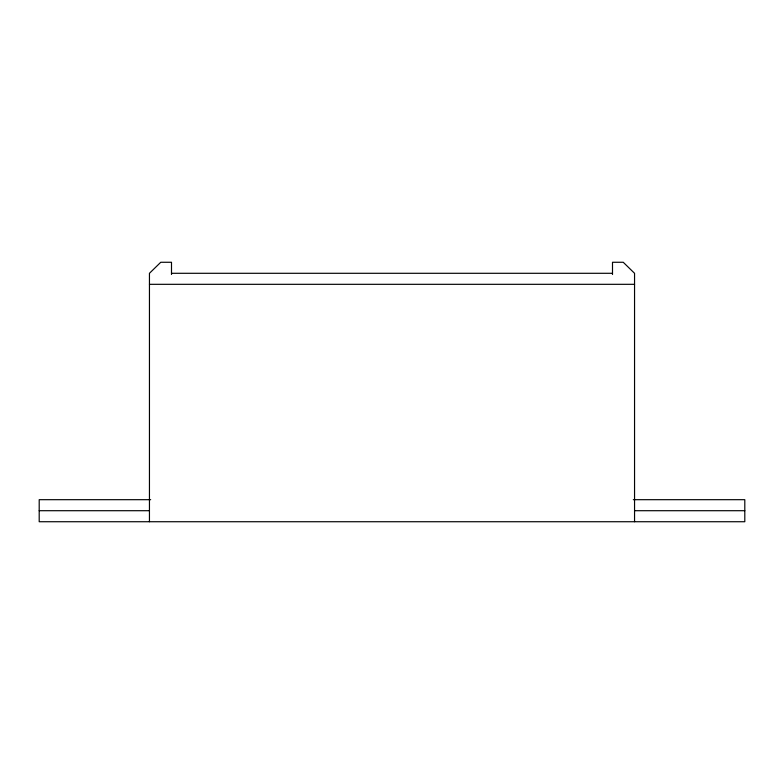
<?xml version="1.0" encoding="UTF-8"?>
<svg xmlns="http://www.w3.org/2000/svg" width="784" height="784" viewBox="0 0 784 784"><rect width="100%" height="100%" fill="white"/><g stroke="black" fill="none" stroke-linecap="round" stroke-linejoin="round"><path stroke-width="1.18" d="M171.5 273.293L612.5 273.293M149.45 284.318L634.55 284.318M150.675 499.682L39.2 499.682L39.2 521.732L744.8 521.732L744.8 499.682L633.325 499.682M39.2 510.707L149.45 510.707M634.55 510.707L744.8 510.707M634.55 521.732L634.55 273.293L623.241 262.268L612.5 262.268L612.5 274.508M171.5 274.508L171.5 262.268L160.759 262.268L149.45 273.293L149.45 521.732"/></g></svg>
